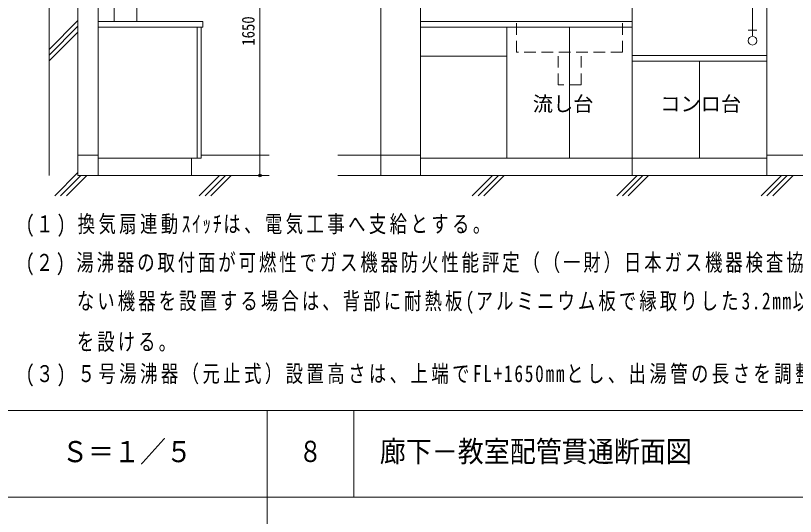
# Model space of a CAD drawing. Units: millimetres, scale not verified, with parts at other scales. Extents: x -12081 to 11949, y -8439 to 8181.
# Drawn here: x -8309 to -4260, y 2316 to 4916 of the extents above; entities that cross this region are included whole.
import ezdxf
from ezdxf.enums import TextEntityAlignment as Align

# ---------------------------------------------------------------- set-up
doc = ezdxf.new("R2010")
doc.units = ezdxf.units.MM
doc.header["$LTSCALE"] = 30
doc.header["$PDMODE"] = 32
doc.header["$PDSIZE"] = 15
doc.linetypes.add('DASHED2', pattern=[3, 2, -1])
doc.layers.add('0-0_0', color=7, linetype='Continuous')
doc.layers.add('2-2', color=7, linetype='Continuous')
for name, color, linetype, lineweight in [('2-0', 7, 'Continuous', 9), ('3-0', 4, 'Continuous', 9), ('3-1', 7, 'Continuous', 9), ('F-2', 5, 'Continuous', 9)]:
    doc.layers.add(name, color=color, linetype=linetype, lineweight=lineweight)
doc.styles.add('ＭＳ ゴシック', font='')
doc.styles.get('ＭＳ ゴシック').set_extended_font_data('MS Gothic')

msp = doc.modelspace()

# ---------------------------------------------------------------- linework, layer by layer
at = {"layer": '3-0'}
for p, q in [((-8135.4, 4086.05), (-8135.4, 7086.05)), ((-7985.4, 4086.05), (-7985.4, 7086.05)), ((-7680.4, 4886.05), (-7680.4, 7086.05)), ((-4407.64, 7086.05), (-4407.64, 4086.05)), ((-7880.4, 4086.05), (-7880.4, 5151.05)), ((-6412.64, 4086.05), (-6412.64, 5121.05)), ((-6207.64, 4976.05), (-6207.64, 4086.05)), ((-8135.4, 4740.71), (-7985.4, 4890.71)), ((-8135.4, 4710.71), (-7985.4, 4860.71)), ((-7880.4, 4886.05), (-7337.4, 4886.05)), ((-6207.64, 4886.05), (-5107.64, 4886.05)), ((-8135.4, 4680.71), (-7985.4, 4830.71)), ((-7366.4, 4176.05), (-7366.4, 4856.05)), ((-7346.4, 4856.05), (-7346.4, 4176.05)), ((-6207.64, 4856.05), (-5107.64, 4856.05)), ((-5757.64, 4176.05), (-5757.64, 4856.05)), ((-5432.64, 4856.05), (-5432.64, 4176.05)), ((-5757.64, 4706.05), (-6207.64, 4706.05)), ((-5107.64, 4709.05), (-4407.64, 4709.05)), ((-5107.64, 4679.05), (-4407.64, 4679.05)), ((-4757.64, 4679.05), (-4757.64, 4176.05)), ((-7985.4, 4191.05), (-7880.4, 4191.05)), ((-7346.4, 4176.05), (-7880.4, 4176.05)), ((-7396.4, 4086.05), (-7396.4, 4176.05)), ((-7346.4, 4191.05), (-6993.24, 4191.05)), ((-6636.46, 4191.05), (-6207.64, 4191.05)), ((-6207.64, 4176.05), (-4407.64, 4176.05)), ((-4407.64, 4191.05), (-4122.64, 4191.05)), ((-8105.5, 3980.74), (-7985.4, 4100.84)), ((-8075.5, 3980.74), (-7970.19, 4086.05)), ((-8045.5, 3980.74), (-7940.19, 4086.05)), ((-7985.4, 4086.05), (-6993.24, 4086.05)), ((-7355.5, 3980.74), (-7250.19, 4086.05)), ((-7325.5, 3980.74), (-7220.19, 4086.05)), ((-7295.5, 3980.74), (-7190.19, 4086.05)), ((-6636.46, 4086.05), (-3962.64, 4086.05)), ((-5937.86, 3980.74), (-5832.54, 4086.05)), ((-5907.86, 3980.74), (-5802.54, 4086.05)), ((-5877.86, 3980.74), (-5772.54, 4086.05)), ((-5187.86, 3980.74), (-5082.54, 4086.05)), ((-5157.86, 3980.74), (-5052.54, 4086.05)), ((-5127.86, 3980.74), (-5022.54, 4086.05)), ((-4437.86, 3980.74), (-4332.54, 4086.05)), ((-4407.86, 3980.74), (-4302.54, 4086.05)), ((-4377.86, 3980.74), (-4272.54, 4086.05))]:
    msp.add_line(p, q, dxfattribs=at)
at = {"layer": '3-0', "color": 7}
for p, q in [((-7040.29, 5736.05), (-7040.29, 4086.05)), ((-7466.92, 4086.05), (-7010.29, 4086.05))]:
    msp.add_line(p, q, dxfattribs=at)
at = {"layer": '3-0', "linetype": 'DASHED2'}
for p, q in [((-5707.64, 4726.05), (-5707.64, 4886.05)), ((-5157.64, 4726.05), (-5157.64, 4886.05)), ((-5157.64, 4726.05), (-5707.64, 4726.05)), ((-5372.64, 4556.05), (-5372.64, 4726.05))]:
    msp.add_line(p, q, dxfattribs=at)
at = {"layer": '3-0'}
for points in [[(-6207.64, 4976.05), (-5107.64, 4976.05), (-5107.64, 4086.05)], [(-7880.4, 4856.05), (-7337.4, 4856.05), (-7337.4, 4886.05)]]:
    msp.add_lwpolyline(points, dxfattribs=at)
at = {"layer": '3-0', "linetype": 'DASHED2'}
msp.add_lwpolyline([(-5372.64, 4556.05), (-5492.64, 4556.05), (-5492.64, 4726.05)], dxfattribs=at)
at = {"layer": '3-0', "color": 7}
msp.add_point((-7040.29, 4086.05), dxfattribs=at)
at = {"layer": '3-1', "color": 2}
for p, q in [((-4482.64, 6048.84), (-4482.64, 4807.12)), ((-7798.18, 5251.05), (-7798.18, 4886.05)), ((-4505.14, 4840.05), (-4460.14, 4840.05))]:
    msp.add_line(p, q, dxfattribs=at)
msp.add_circle((-4482.64, 4786.05), 22.5, dxfattribs=at)
at = {"layer": 'F-2', "color": 7}
for p, q in [((-12080.75, 2865.73), (11949.25, 2865.73)), ((-12080.75, 2865.73), (11739.96, 2865.73)), ((-7003.82, 2865.73), (-7003.82, -2276.21)), ((-6553.43, 2415.73), (-6553.43, 2865.73)), ((-12080.75, 2415.73), (11949.25, 2415.73))]:
    msp.add_line(p, q, dxfattribs=at)

# ---------------------------------------------------------------- texts
at = {"layer": '0-0_0', "style": 'ＭＳ ゴシック', "width": 0.8}
msp.add_text('８', height=110, dxfattribs=at).set_placement((-6838.43, 2565.73), align=Align.BOTTOM_LEFT)
at = {"layer": '2-0', "style": 'ＭＳ ゴシック', "width": 0.9}
msp.add_text('\u3000廊下－教室配管貫通断面図', height=110, dxfattribs=at).set_placement((-6553.43, 2565.73), align=Align.BOTTOM_LEFT)
at = {"layer": '2-2', "style": 'ＭＳ ゴシック', "width": 0.9}
msp.add_text('Ｓ＝１／５\u3000', height=110, dxfattribs=at).set_placement((-8068.47, 2564.86), align=Align.BOTTOM_LEFT)
at = {"layer": '3-0', "color": 7, "style": 'ＭＳ ゴシック', "width": 0.85}
msp.add_text('1650', height=65.98, rotation=90, dxfattribs=at).set_placement((-7048.81, 4759.74), align=Align.BOTTOM_LEFT)
at = {"layer": '3-0', "color": 7, "style": 'ＭＳ ゴシック'}
for s, p in [('流し台', (-5623.87, 4396.53)), ('コンロ台', (-4961.7, 4396.53))]:
    msp.add_text(s, height=76.98, dxfattribs=at).set_placement(p, align=Align.BOTTOM_LEFT)
at = {"layer": '3-1', "char_height": 87.98, "attachment_point": 7, "style": 'ＭＳ ゴシック'}
for s, insert in [('\\T1.2;\\W0.75;(１)\\~換気扇連動ｽｲｯﾁは、電気工事へ支給とする。', (-8256.44, 3767.53)), ('\\T1.17;\\W0.75;(２)\\~湯沸器の取付面が可燃性でガス機器防火性能評定（（一財）日本ガス機器検査協会）を取得してい', (-8256.44, 3567.53)), ('\\T1.18;\\W0.75;\u3000\u3000\\~ない機器を設置する場合は、背部に耐熱板(アルミニウム板で縁取りした3.2mm以上の耐火ボード）', (-8256.44, 3367.53)), ('\\T1.18;\\W0.75;\u3000\u3000\\~を設ける。', (-8256.44, 3169.93)), ('\\T1.2;\\W0.75;(３)\\~５号湯沸器（元止式）設置高さは、上端でFL+1650mmとし、出湯管の長さを調整する。', (-8256.44, 2990.26))]:
    msp.add_mtext(s, dxfattribs=dict(at, insert=insert))

doc.saveas('drawing.dxf')
